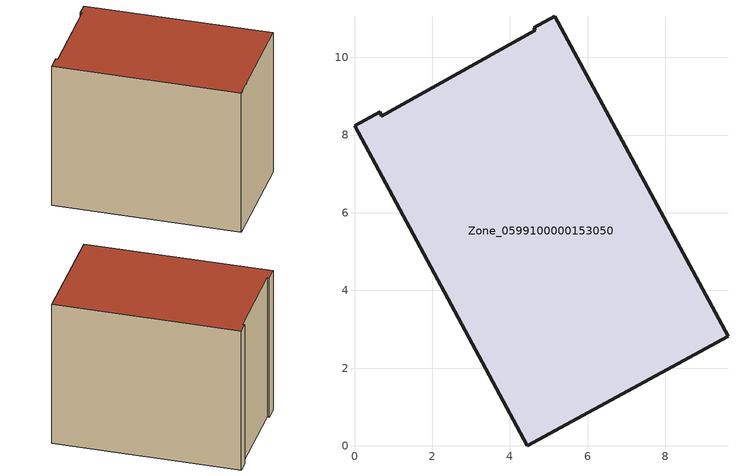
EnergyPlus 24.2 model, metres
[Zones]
Zone_0599100000153050
 floor ground (C_G): 0,8.24 0.66,8.6 0.68,8.49 4.65,10.69 4.61,10.76 5.15,11.06 9.61,2.82 4.45,0 z0
 wall outside (C_F): 4.45,0 9.61,2.82 5.15,11.06 4.61,10.76 4.65,10.69 0.68,8.49 0.66,8.6 0,8.24 4.45,0 z0:7.67
 roof outside (C_R): 0.66,8.6 0,8.24 4.45,0 9.61,2.82 5.15,11.06 4.61,10.76 4.65,10.69 0.68,8.49 z7.67
[BUILDING]
Pand.0599100000153050: North Axis=0; Terrain=City; Loads Convergence Tolerance Value=0.04; Temperature Convergence Tolerance Value=0.4; Solar Distribution=FullExterior; Maximum Number of Warmup Days=25; Minimum Number of Warmup Days=1
[Site:Location]
Rotterdam.The.Hague.AP_ZH_NLD Design_Conditions: Latitude=51.96; Longitude=4.45; Time Zone=1; Elevation=-4.5
[SITE:GROUNDTEMPERATURE:BUILDINGSURFACE]
18, 18, 18, 18, 18, 18, 18, 18, 18, 18, 18, 18
[MATERIAL] Thermal Absorptance=0.9; Solar Absorptance=0.7; Visible Absorptance=0.7
Name | Roughness | Thickness | Conductivity | Density | Specific Heat
G.TI.1965-1974 | MediumSmooth | 0.15 | 0.882353 | 540 | 1210
F.TI.1965-1974 | Rough | 0.3 | 0.697674 | 1920 | 840
R.TI.1965-1974 | MediumRough | 0.2 | 0.232558 | 1500 | 1000
[CONSTRUCTION]
C_G: G.TI.1965-1974
C_F: F.TI.1965-1974
C_R: R.TI.1965-1974
[ZONE]
Zone_0599100000153050: Type=1; Multiplier=1; Ceiling Height=Autocalculate; Volume=Autocalculate; Floor Area=autocalculate; Part of Total Floor Area=Yes
[ZONEINFILTRATION:DESIGNFLOWRATE]
Infil_Zone_0599100000153050: Zone or ZoneList or Space or SpaceList=Zone_0599100000153050; Schedule=AlwaysOn; Design Flow Rate Calculation Method=Flow/Area; Flow Rate per Floor Area=0.003; Constant Term Coefficient=1; Temperature Term Coefficient=0; Velocity Term Coefficient=0; Velocity Squared Term Coefficient=0
[HVACTEMPLATE:ZONE:IDEALLOADSAIRSYSTEM]
Zone_0599100000153050: Maximum Heating Supply Air Temperature=50; Minimum Cooling Supply Air Temperature=13; Maximum Heating Supply Air Humidity Ratio=0.0156; Minimum Cooling Supply Air Humidity Ratio=0.0077; Heating Limit=NoLimit; Cooling Limit=NoLimit; Dehumidification Control Type=ConstantSensibleHeatRatio; Cooling Sensible Heat Ratio=0.7; Dehumidification Setpoint=60; Humidification Control Type=None; Humidification Setpoint=30; Outdoor Air Method=None; Outdoor Air Flow Rate per Person=0.00944; Outdoor Air Flow Rate per Zone Floor Area=0; Outdoor Air Flow Rate per Zone=0; Demand Controlled Ventilation Type=None; Outdoor Air Economizer Type=NoEconomizer; Heat Recovery Type=None; Sensible Heat Recovery Effectiveness=0.7; Latent Heat Recovery Effectiveness=0.65
[ZONECONTROL:THERMOSTAT]
ThermostatControl_Zone_0599100000153050: Zone or ZoneList=Zone_0599100000153050; Control Type Schedule=DualSetpointControlType; Control 1=Thermostat_Zone_0599100000153050; Temperature Difference Between Cutout And Setpoint=0
[THERMOSTATSETPOINT:DUALSETPOINT]
Thermostat_Zone_0599100000153050: Heating Setpoint Temperature Schedule=HeatingSetpoint_Zone_0599100000153050; Cooling Setpoint Temperature Schedule=CoolingSetpoint_Zone_0599100000153050
[SCHEDULE:COMPACT]
HeatingSetpoint_Zone_0599100000153050: Through: 12/31, For: AllDays, Until: 24:00, 21
CoolingSetpoint_Zone_0599100000153050: Through: 12/31, For: AllDays, Until: 24:00, 24
DualSetpointControlType: Through: 12/31, For: AllDays, Until: 24:00, 4
AlwaysOn: Through: 12/31, For: AllDays, Until: 24:00, 1
